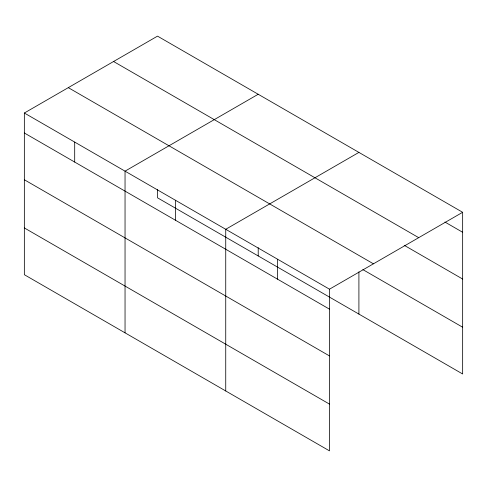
<?xml version="1.0" encoding="UTF-8"?>
<svg xmlns="http://www.w3.org/2000/svg" width="487" height="487" viewBox="0 0 487 487"><rect width="100%" height="100%" fill="white"/><g stroke="black" fill="none" stroke-linecap="round" stroke-linejoin="round"><path stroke-width="0.73" d="M329.48 355.924L329.48 289.187L24.35 113.021L24.35 274.705L329.48 450.865L329.48 355.924L24.35 179.758M157.52 189.522L157.52 197.813L462.65 373.979L462.65 212.295L157.52 36.135L24.35 113.021M258.213 94.265L125.043 171.156L125.043 332.834M358.907 152.401L225.737 229.286L225.737 390.97M329.48 289.187L462.65 212.295M444.923 222.035L462.65 232.275M113.574 61.508L418.704 237.668M404.21 245.296L462.65 279.039M68.296 87.648L373.426 263.814M362.845 269.597L462.65 327.215M24.35 132.994L329.48 309.16M24.35 227.94L329.48 404.1M358.907 271.843L358.907 314.085M277.608 259.236L277.608 279.209M258.213 247.652L258.213 255.949M175.387 200.224L175.387 220.197M74.694 142.088L74.694 162.061"/></g></svg>
